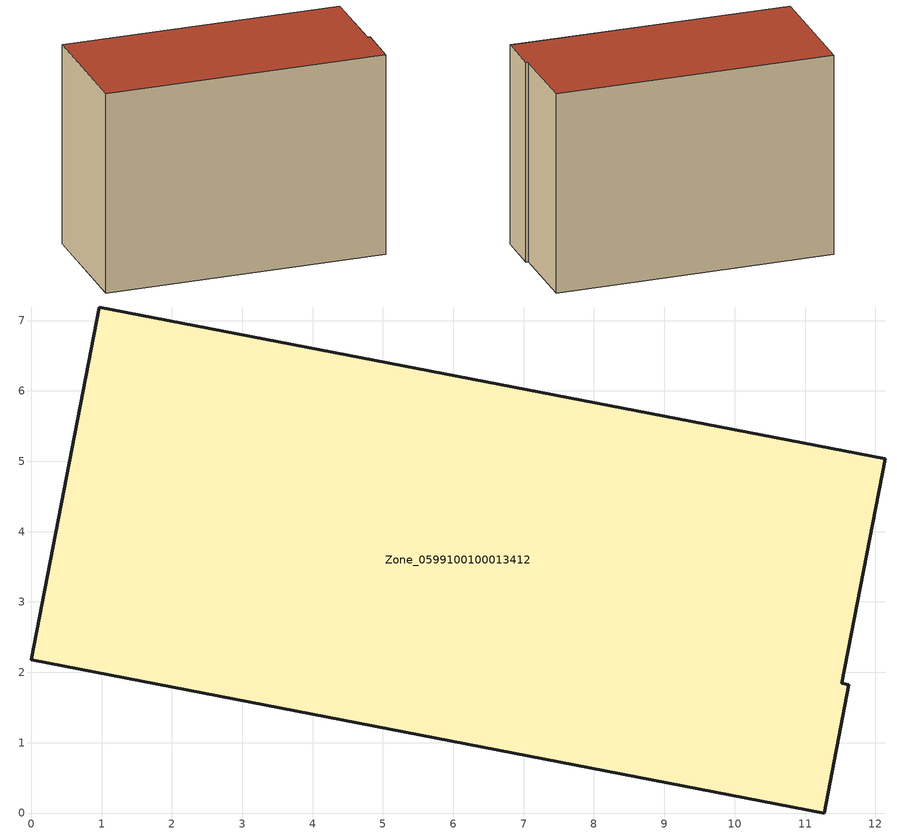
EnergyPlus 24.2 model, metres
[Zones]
Zone_0599100100013412
 floor ground (C_G): 0,2.18 0.97,7.19 12.14,5.04 11.53,1.84 11.62,1.82 11.27,0 z0
 wall outside (C_F): 11.62,1.82 11.53,1.84 12.14,5.04 0.97,7.19 0,2.18 11.27,0 11.62,1.82 z0:8.38
 roof outside (C_R): 0,2.18 11.27,0 11.62,1.82 11.53,1.84 12.14,5.04 0.97,7.19 z8.38
[BUILDING]
Pand.0599100100013412: North Axis=0; Terrain=City; Loads Convergence Tolerance Value=0.04; Temperature Convergence Tolerance Value=0.4; Solar Distribution=FullExterior; Maximum Number of Warmup Days=25; Minimum Number of Warmup Days=1
[Site:Location]
Rotterdam.The.Hague.AP_ZH_NLD Design_Conditions: Latitude=51.96; Longitude=4.45; Time Zone=1; Elevation=-4.5
[SITE:GROUNDTEMPERATURE:BUILDINGSURFACE]
18, 18, 18, 18, 18, 18, 18, 18, 18, 18, 18, 18
[MATERIAL] Thermal Absorptance=0.9; Solar Absorptance=0.7; Visible Absorptance=0.7
Name | Roughness | Thickness | Conductivity | Density | Specific Heat
G.TI.2015-2018 | MediumSmooth | 0.15 | 0.0428571 | 540 | 1210
F.TI.2015-2018 | Rough | 0.3 | 0.0666667 | 1920 | 840
R.TI.2015-2018 | MediumRough | 0.2 | 0.0333333 | 1500 | 1000
[CONSTRUCTION]
C_G: G.TI.2015-2018
C_F: F.TI.2015-2018
C_R: R.TI.2015-2018
[ZONE]
Zone_0599100100013412: Type=1; Multiplier=1; Ceiling Height=Autocalculate; Volume=Autocalculate; Floor Area=autocalculate; Part of Total Floor Area=Yes
[ZONEINFILTRATION:DESIGNFLOWRATE]
Infil_Zone_0599100100013412: Zone or ZoneList or Space or SpaceList=Zone_0599100100013412; Schedule=AlwaysOn; Design Flow Rate Calculation Method=Flow/Area; Flow Rate per Floor Area=0.0015; Constant Term Coefficient=1; Temperature Term Coefficient=0; Velocity Term Coefficient=0; Velocity Squared Term Coefficient=0
[HVACTEMPLATE:ZONE:IDEALLOADSAIRSYSTEM]
Zone_0599100100013412: Maximum Heating Supply Air Temperature=50; Minimum Cooling Supply Air Temperature=13; Maximum Heating Supply Air Humidity Ratio=0.0156; Minimum Cooling Supply Air Humidity Ratio=0.0077; Heating Limit=NoLimit; Cooling Limit=NoLimit; Dehumidification Control Type=ConstantSensibleHeatRatio; Cooling Sensible Heat Ratio=0.7; Dehumidification Setpoint=60; Humidification Control Type=None; Humidification Setpoint=30; Outdoor Air Method=None; Outdoor Air Flow Rate per Person=0.00944; Outdoor Air Flow Rate per Zone Floor Area=0; Outdoor Air Flow Rate per Zone=0; Demand Controlled Ventilation Type=None; Outdoor Air Economizer Type=NoEconomizer; Heat Recovery Type=None; Sensible Heat Recovery Effectiveness=0.7; Latent Heat Recovery Effectiveness=0.65
[ZONECONTROL:THERMOSTAT]
ThermostatControl_Zone_0599100100013412: Zone or ZoneList=Zone_0599100100013412; Control Type Schedule=DualSetpointControlType; Control 1=Thermostat_Zone_0599100100013412; Temperature Difference Between Cutout And Setpoint=0
[THERMOSTATSETPOINT:DUALSETPOINT]
Thermostat_Zone_0599100100013412: Heating Setpoint Temperature Schedule=HeatingSetpoint_Zone_0599100100013412; Cooling Setpoint Temperature Schedule=CoolingSetpoint_Zone_0599100100013412
[SCHEDULE:COMPACT]
HeatingSetpoint_Zone_0599100100013412: Through: 12/31, For: AllDays, Until: 24:00, 21
CoolingSetpoint_Zone_0599100100013412: Through: 12/31, For: AllDays, Until: 24:00, 24
DualSetpointControlType: Through: 12/31, For: AllDays, Until: 24:00, 4
AlwaysOn: Through: 12/31, For: AllDays, Until: 24:00, 1
